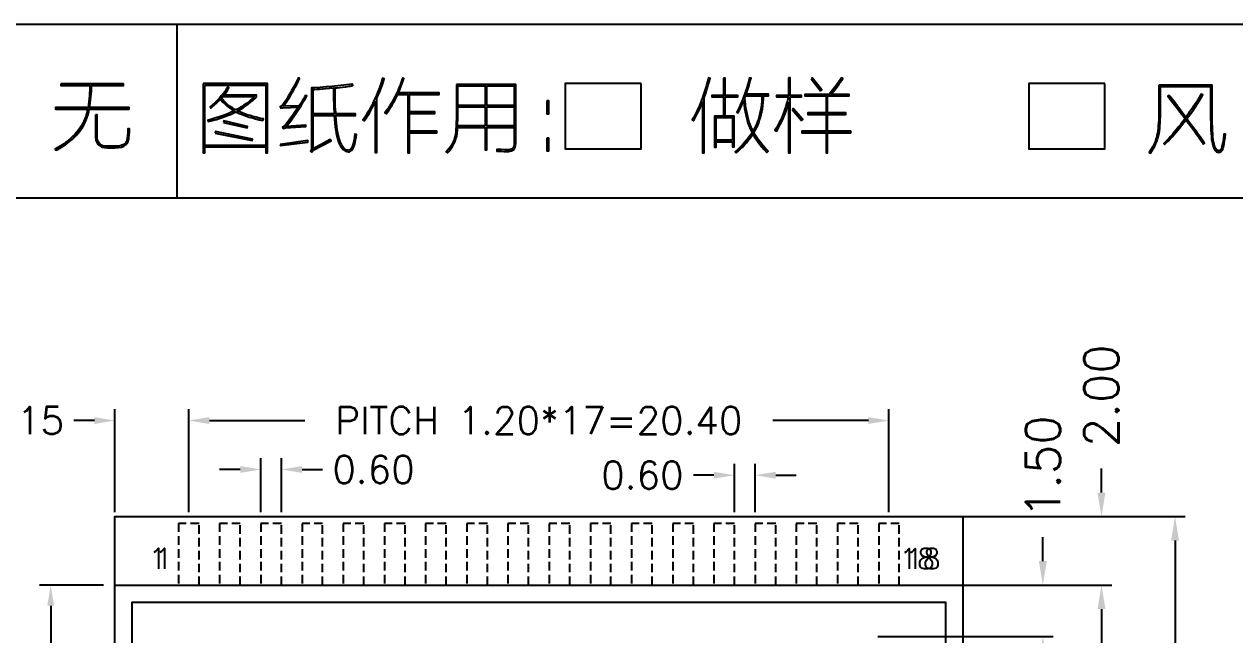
# Model space of a CAD drawing. Header units: millimetres. Extents: x 538 to 2776, y 409 to 1056.
# Drawn here: x 732.54 to 767.81, y 484.15 to 501.96 of the extents above; entities that cross this region are included whole.
import ezdxf

# ---------------------------------------------------------------- set-up
doc = ezdxf.new("R2010")
doc.units = ezdxf.units.MM
doc.linetypes.add('HIDDEN', pattern=[0.375, 0.25, -0.125])
doc.layers.add('DIM', color=4, linetype='Continuous')
doc.layers.add('DWG', color=7, linetype='Continuous')
doc.styles.add('ROMANS', font='ROMANS.shx')
doc.dimstyles.new('ISO-25', dxfattribs={"dimtxt": 1, "dimasz": 0.7, "dimexe": 0.3, "dimexo": 0.2, "dimgap": 0.6, "dimtad": 0, "dimzin": 1, "dimdsep": 46, "dimtxsty": 'ROMANS', "dimcen": 0, "dimclrd": 256, "dimclre": 256, "dimclrt": 256, "dimadec": 0, "dimazin": 0, "dimtfac": 1, "dimtofl": 0, "dimtmove": 0, "dimatfit": 3, "dimfxl": 0, "dimlwd": -1, "dimlwe": -1, "dimarcsym": 0})
doc.dimstyles.new('LCDDIM', dxfattribs={"dimtxt": 0.8, "dimasz": 0.6, "dimexe": 0.33, "dimexo": 0.33, "dimgap": 0.264, "dimtad": 0, "dimzin": 0, "dimdsep": 46, "dimtxsty": 'ROMANS', "dimcen": 0, "dimadec": 0, "dimazin": 0, "dimtp": 0.2, "dimtm": 0.2, "dimtfac": 1, "dimtofl": 0, "dimtmove": 0, "dimatfit": 0, "dimldrblk": 'CLOSEDBLANK', "dimfxl": 0, "dimtolj": 1, "dimtzin": 0, "dimarcsym": 0})

# ---------------------------------------------------------------- blocks, each defined once
blk = doc.blocks.new('外框2')
blk.add_line((16.68279776573092, 0), (16.68279776573092, -3.805455077075749))
for points in [[(14.14348591084638, -1.304717069413414), (14.14348591084638, -1.339873841874805), (14.78014309941943, -1.339873841874805), (14.77822545728498, -1.378226684559763), (14.77566860110608, -1.442148089034731), (14.77183331683716, -1.506069493510154), (14.76671960447948, -1.569990897985349), (14.76096667807656, -1.633912302460317), (14.75393532358396, -1.698472920980521), (14.74626475504704, -1.763672753545393), (14.73731575842066, -1.828233372065256), (14.02331367043269, -1.828233372065256), (14.02331367043269, -1.864029358571202), (14.73028440392852, -1.864029358571202), (14.72133540730192, -1.90685669956963), (14.70663348427286, -1.963746749552683), (14.68873549101977, -2.019997585490955), (14.66828064158778, -2.074330779294542), (14.64462972193166, -2.128024759053687), (14.61842194609721, -2.179801096678602), (14.58901810003852, -2.230299006213727), (14.55705739780069, -2.280157701704752), (14.52253983938385, -2.328098755060978), (14.48482621074368, -2.374761380327868), (14.44391651187937, -2.420145577505195), (14.40044995683638, -2.463612132548633), (14.35378733156961, -2.506439473546948), (14.3052070641686, -2.547988386456154), (14.25279151249879, -2.587619657230334), (14.19781910465053, -2.626611713960074), (14.1402898406227, -2.663686128555923), (14.07956450637096, -2.700121329106992), (14.01628231594077, -2.734638887523374), (14.03034502492528, -2.762764305492396), (14.05591358671518, -2.749980024597448), (14.11791734905614, -2.715462466180725), (14.17800346926299, -2.680305693719561), (14.23489351924593, -2.643231279123711), (14.28858749900485, -2.604878436438753), (14.33972462258487, -2.565247165664232), (14.3883048899861, -2.524337466799807), (14.43432830120821, -2.481510125801606), (14.47715564220698, -2.438043570758623), (14.51742612702606, -2.392659373581182), (14.55450054162179, -2.345996748314064), (14.58901810003852, -2.298055694957498), (14.62097880227589, -2.248836213511936), (14.64974343428912, -2.197699089931803), (14.67595121012448, -2.14592275230666), (14.69960212978015, -2.092228772547514), (14.72005697921259, -2.037256364698806), (14.73795497246522, -1.981005528760761), (14.75329610953975, -1.922837050688599), (14.76544117639003, -1.864029358571202), (15.63541149129753, -1.864029358571202), (15.63541149129753, -1.828233372065256), (14.77247253088217, -1.828233372065256), (14.77822545728498, -1.788602101290394), (14.78653523986657, -1.724041482770645), (14.79356659435905, -1.659480864250554), (14.79995873480652, -1.594920245730805), (14.80507244716455, -1.530998841255609), (14.80954694547756, -1.467077436780414), (14.81274301570147, -1.403156032305105), (14.81529987188026, -1.339873841874805), (15.51523925088395, -1.339873841874805), (15.51523925088395, -1.304717069413414)], [(17.25854244746461, -1.297203007444068), (17.25854244746461, -2.818926895497611), (17.29364933246586, -2.818926895497611), (17.29364933246586, -2.684244118492643), (18.63026419051278, -2.684244118492643), (18.63026419051278, -2.818926895497611), (18.66600938251406, -2.818926895497611), (18.66600938251406, -1.297203007444068)], [(19.33367850453783, -1.184860975440188), (19.29729500553583, -1.258266280442854), (19.261549813535, -1.327841743445333), (19.22644292853397, -1.393587364447512), (19.19261265753255, -1.455503143449619), (19.15942069353127, -1.514227387451797), (19.12686703653014, -1.569760096453933), (19.09558999352919, -1.621462963455542), (19.06431295052766, -1.669335988457078), (19.03431252152734, -1.714017478458914), (19.00558870652628, -1.754869126460335), (18.97686489152522, -1.792529239461714), (18.96282213752465, -1.799550616461715), (18.94175800652397, -1.806571993462057), (18.95580076052431, -1.842317185463344), (18.99792902252557, -1.834657501462971), (19.33750834653767, -1.820614747462628), (19.33176358353728, -1.829551045462836), (19.27112441853535, -1.91444587646572), (19.21623001653381, -1.989766102468593), (19.16835699153171, -2.055511723470772), (19.12750534353006, -2.111682739472712), (19.09239845852915, -2.15764084347461), (19.06367464352797, -2.194662649475731), (19.04197220552726, -2.221471543476582), (19.02665283752663, -2.238705832477422), (18.99090764552511, -2.252748586477765), (19.00495039952557, -2.28785547147902), (19.03367421452685, -2.280834094478678), (19.05473834552754, -2.273812717478677), (19.50027663154356, -2.238705832477422), (19.50027663154356, -2.209982017476364), (19.07580247652857, -2.238705832477422), (19.09622830052911, -2.213173552476405), (19.13771825553067, -2.160194071474734), (19.17856990353232, -2.106576283472805), (19.21814493753334, -2.053596802470565), (19.25708166453478, -1.999979014468636), (19.29410347053624, -1.946361226467047), (19.3298486625373, -1.893381745465263), (19.36495554753867, -1.839763957463106), (19.39878581853964, -1.786784476461207), (19.43133947554122, -1.733166688459505), (19.46261651854218, -1.679548900457576), (19.49261694754307, -1.626569419455677), (19.52134076254401, -1.572951631453975), (19.49325525454321, -1.558908877453632), (19.47219112354242, -1.601037139454888), (19.45878667654165, -1.62465449845547), (19.42304148454014, -1.685931970457887), (19.38984952053931, -1.739549758459816), (19.35921078453805, -1.785507862461372), (19.01963146052628, -1.792529239461714), (19.04580204752722, -1.755507433460252), (19.07835570452835, -1.708272715458861), (19.11090936152982, -1.659123076456694), (19.14346301853072, -1.608058516455117), (19.17537836853205, -1.554440728453415), (19.20729371853326, -1.498908019451164), (19.2392090685338, -1.441460389449276), (19.27112441853535, -1.382097838447066), (19.30303976853634, -1.32018205944496), (19.33431681153741, -1.256351359442874), (19.36623216153851, -1.190605738440468), (19.33750834653767, -1.17656298443967)], [(20.52475936657902, -1.311245761444638), (20.45965205257687, -1.32018205944496), (20.39518304557487, -1.328480050445478), (20.33135234557233, -1.336778041445655), (20.26688333856998, -1.343799418445883), (20.20241433156775, -1.351459102446142), (20.13858363156567, -1.35784217244634), (20.07411462456378, -1.364225242446537), (19.94645322455881, -1.375714768446983), (19.88262252455684, -1.380182917447087), (19.81879182455452, -1.385289373447449), (19.69113042455001, -1.392949057447368), (19.6279380315475, -1.396140592447637), (19.6279380315475, -2.741053441495069), (19.60623559354701, -2.783820010496584), (19.63495940854807, -2.804884141497382), (19.64900216254864, -2.790841387496812), (19.6630449165491, -2.762117572495754), (20.05943356356306, -2.557221025488502), (20.03773112556246, -2.528497210487444), (19.6630449165491, -2.727010687494499), (19.6630449165491, -1.997425786468852), (20.12262595656512, -1.997425786468852), (20.12900902656543, -2.077852468471747), (20.13730701756583, -2.164662220474725), (20.14624331556593, -2.245088902477619), (20.15709453456668, -2.31977082148012), (20.16858406056679, -2.388069670482764), (20.18135020056729, -2.450623756484674), (20.19603126156801, -2.506794772486728), (20.21135062956796, -2.556582718488585), (20.22730830456885, -2.600625901489934), (20.24518090056915, -2.638286014491314), (20.26433011057009, -2.670201364492527), (20.28347932057136, -2.702755021493658), (20.32560758257227, -2.752542967495515), (20.37348060757381, -2.784458317496501), (20.42709839557619, -2.797862764496927), (20.46156697357708, -2.792756308496678), (20.50561015657843, -2.766585721495858), (20.54135534857971, -2.718712696494208), (20.56816424258091, -2.649137233491842), (20.57007916358089, -2.643392470491449), (20.58029207558127, -2.594881138489882), (20.59688805758196, -2.507433079486873), (20.6013562065823, -2.471687887485587), (20.61093081158219, -2.41551687148376), (20.57518561958136, -2.408495494483191), (20.56944085658051, -2.46211328248512), (20.55922794458058, -2.531688745487827), (20.54710011158022, -2.59168960348984), (20.53305735757965, -2.6421158564915), (20.50688677057872, -2.709776398493659), (20.47114157857754, -2.751266353495453), (20.42709839557619, -2.762117572495754), (20.37922537057398, -2.751266353495453), (20.33326726657253, -2.71615946849397), (20.29241561857123, -2.656158610491957), (20.28092609257078, -2.635094479491386), (20.26241518956977, -2.595519445489572), (20.24518090056915, -2.550837955488419), (20.22922322556883, -2.501050009486448), (20.21518047156849, -2.445517300484653), (20.20241433156775, -2.384239828482464), (20.19028649856762, -2.31785590048014), (20.18071189356715, -2.245727209477309), (20.1717755955666, -2.168492062474797), (20.16411591156714, -2.086150459471924), (20.15837114856652, -1.997425786468852), (20.58986668058162, -1.997425786468852), (20.58986668058162, -1.962318901467597), (20.15837114856652, -1.962318901467597), (20.15581792056651, -1.932318472466704), (20.15198807856632, -1.871679307464433), (20.14815823656647, -1.805933686462026), (20.14432839456583, -1.735719916459402), (20.14432839456583, -1.396140592447637), (20.18709496356735, -1.391034136447388), (20.24326597956963, -1.384012759447387), (20.30645837257168, -1.376991382447045), (20.37731044957422, -1.369331698446899), (20.45518390357677, -1.36039540044635), (20.47305649957752, -1.355927251446474), (20.53305735757965, -1.346352646445666), (20.52603598057931, -1.311245761444638)], [(21.16625790160185, -1.237202149442169), (21.14391715660133, -1.303586077444606), (21.12093810460033, -1.368693391446755), (21.09668243859915, -1.432524091448954), (21.07242677259853, -1.495078177450978), (21.04689449259752, -1.55635564945328), (21.02072390559658, -1.616356507455521), (20.99391501159596, -1.675080751457358), (20.96646781059496, -1.732528381459588), (20.93774399559368, -1.788061090461497), (20.90902018059285, -1.842955492463375), (20.87901975159173, -1.896573280465304), (20.84838101559069, -1.948276147467254), (20.81710397258973, -1.999340707468832), (20.78518862258886, -2.048490346470544), (20.75199665858713, -2.097001678472225), (20.78072047358853, -2.118065809473023), (20.79667814858897, -2.09572506447239), (20.82859349859029, -2.049128653470689), (20.86050884859128, -1.999340707468832), (20.89306250559252, -1.945722919466903), (20.92497785559351, -1.889551903465076), (20.9568932055945, -1.829551045462836), (20.98880855559571, -1.766996959460698), (21.02136221259673, -1.700613031458488), (21.02136221259673, -2.811905518497611), (21.05646909759798, -2.811905518497611), (21.05646909759798, -1.622739577455491), (21.05838401859819, -1.6182714284555), (21.08583121959907, -1.55827057045326), (21.11136349959986, -1.498269712451474), (21.13561916560059, -1.438268854449007), (21.15859821760159, -1.378267996447107), (21.18030065560242, -1.317628831445063), (21.20008817260293, -1.257627973442709), (21.21923738260364, -1.197627115440696), (21.18349219060269, -1.183584361440353)], [(21.61243449461745, -1.205286799441183), (21.58945544261678, -1.270394113443217), (21.56519977661583, -1.333586506445386), (21.5403058036153, -1.396140592447637), (21.51413521661368, -1.456779757449908), (21.48732632261328, -1.51614230845189), (21.45924081461237, -1.574228245454037), (21.4298786926114, -1.631037568456009), (21.3992399566099, -1.686570277457918), (21.36860122060853, -1.740188065459733), (21.33604756360785, -1.792529239461714), (21.30285559960657, -1.843593799463406), (21.26838702160558, -1.892743438465118), (21.23328013660421, -1.941254770466799), (21.26136564460546, -1.962318901467597), (21.28753623160617, -1.927850323466373), (21.3232814236078, -1.877424070464713), (21.35775000160857, -1.825721203462649), (21.39094196560961, -1.772103415460947), (21.424133929611, -1.715932399458893), (21.45541097261196, -1.658484769457004), (21.486049708613, -1.599122218454681), (21.51605013761412, -1.537844746452492), (21.73562774562174, -1.537844746452492), (21.73562774562174, -2.818926895497611), (21.770734630623, -2.818926895497611), (21.770734630623, -2.379771679482133), (22.37201982464444, -2.379771679482133), (22.37201982464444, -2.344664794481105), (21.770734630623, -2.344664794481105), (21.770734630623, -1.955297524467369), (22.32223187864247, -1.955297524467369), (22.32223187864247, -1.920190639466114), (21.770734630623, -1.920190639466114), (21.770734630623, -1.537844746452492), (22.42180777064641, -1.537844746452492), (22.42180777064641, -1.502099554451434), (21.5300928916148, -1.502099554451434), (21.53456104061468, -1.491886642450709), (21.55881670661529, -1.433800705449244), (21.58243406561655, -1.374438154446693), (21.60605142461702, -1.31443729644468), (21.628392169618, -1.253159824442832), (21.65073291461874, -1.190605738440468), (21.62200909961814, -1.17656298443967)], [(22.79649397965886, -1.318267138444867), (22.79649397965886, -2.067001249471218), (22.79521736565914, -2.151896080474216), (22.79266413765936, -2.229131227477069), (22.7881959886588, -2.299983304479383), (22.78181291865894, -2.362537390481748), (22.77415323465846, -2.418070099483657), (22.76457862965822, -2.466581431485565), (22.75372741065803, -2.507433079486873), (22.74862095465767, -2.526582289487692), (22.72883343765682, -2.57764684948927), (22.70202454365619, -2.630626330491054), (22.66755596565429, -2.684882425492788), (22.62606601065306, -2.740415134494924), (22.57691637165124, -2.797862764496927), (22.60564018665298, -2.818926895497611), (22.63947045765372, -2.780628475496428), (22.67840718465516, -2.730202222494654), (22.71287576265604, -2.678499355492704), (22.74223788465736, -2.624243260490744), (22.76777016465826, -2.568072244488803), (22.7881959886588, -2.510624614486915), (22.80415366365958, -2.450623756484674), (22.8156431896598, -2.388707977482454), (22.82266456665991, -2.325515584480399), (22.82457948766, -2.259769963477879), (23.42586468168111, -2.259769963477879), (23.42586468168111, -2.755096195495526), (23.46097156668282, -2.755096195495526), (23.46097156668282, -2.259769963477879), (24.06225676070335, -2.259769963477879), (24.06225676070335, -2.599349287489645), (24.06034183970337, -2.658711838492081), (24.04119262970278, -2.705308249493555), (24.00608574470175, -2.736585292494965), (23.95438287769991, -2.753181274495432), (23.88544572169758, -2.755096195495526), (23.85544529269691, -2.753819581495577), (23.77948675969367, -2.748074818495184), (23.68054917469021, -2.748074818495184), (23.68054917469021, -2.783820010496584), (23.77948675969367, -2.783820010496584), (23.83310454769548, -2.788288159496688), (23.88544572169758, -2.790841387496812), (23.94161673769941, -2.788926466496605), (23.99970267470189, -2.775522019496179), (24.04438416470327, -2.749351432495246), (24.07566120770412, -2.711691319493639), (24.09353380370464, -2.661903373492123), (24.09800195270498, -2.599349287489645), (24.09800195270498, -1.318267138444867)], [(28.30373936920853, -1.205925106440986), (28.28586677320811, -1.276138876443383), (28.26671756320729, -1.345076032445718), (28.24756835320636, -1.4120982674483), (28.22714252920593, -1.477843888450252), (28.20607839820502, -1.541674588452679), (28.18437596020431, -1.604228674454703), (28.16203521520367, -1.664867839456974), (28.13905616320255, -1.724230390459184), (28.1154388042022, -1.782316327461103), (28.09054483120087, -1.838487343463044), (28.06565085820012, -1.893381745465035), (28.03948027119918, -1.94636122646682), (28.01267137719822, -1.998064093468429), (27.98522417619733, -2.048490346470544), (27.95713866819642, -2.097001678472111), (27.98586248319737, -2.118065809472796), (27.98841571119715, -2.113597660472692), (28.0177778331979, -2.062533100471114), (28.04713995519978, -2.008915312469185), (28.07522546320047, -1.952744296467245), (28.10331097120138, -1.895296666465242), (28.13075817220249, -1.834657501462857), (28.15756706620334, -1.77210341546072), (28.18373765320428, -1.707634408458489), (28.18373765320428, -2.818926895497384), (28.21884453820576, -2.818926895497384), (28.21884453820576, -1.615718200455376), (28.235440520206, -1.567206868453695), (28.25395142320656, -1.510397545451497), (28.27246232620769, -1.451034994449515), (28.29097322920802, -1.389757522447553), (28.30948413220892, -1.325926822445126), (28.32799503520926, -1.259542894442461), (28.34650593821004, -1.190605738440468), (28.31076074620842, -1.17656298443967)], [(28.64331869322029, -1.183584361439898), (28.64331869322029, -1.558908877453177), (28.38863420021175, -1.558908877453177), (28.38863420021175, -1.594015762454546), (28.64331869322029, -1.594015762454546), (28.64331869322029, -2.012106847469227), (28.4454435232135, -2.012106847469227), (28.4454435232135, -2.69126549549344), (28.48055040821521, -2.69126549549344), (28.48055040821521, -2.57828515648896), (28.8411938632272, -2.57828515648896), (28.8411938632272, -2.684244118492643), (28.8769390552286, -2.684244118492643), (28.8769390552286, -2.012106847469227), (28.67906388522215, -2.012106847469227), (28.67906388522215, -1.594015762454546), (28.95481250923137, -1.594015762454546), (28.95481250923137, -1.558908877453177), (28.67906388522215, -1.558908877453177), (28.67906388522215, -1.183584361439898)], [(29.20247562524025, -1.206563413440904), (29.18651795023948, -1.269755806443072), (29.16928366123898, -1.332309892445323), (29.1507727582383, -1.394225671447202), (29.1316235482376, -1.455503143449619), (29.11119772423683, -1.51614230845189), (29.08885697923608, -1.576781473453934), (29.06587792723519, -1.636144024455916), (29.04162226123424, -1.695506575458353), (29.01672828823325, -1.75423081946019), (28.98991939423286, -1.812316756461996), (28.96247219323163, -1.869764386463999), (28.93374837823058, -1.927212016466228), (28.9618338862316, -1.941254770466799), (28.97140849123218, -1.922743867466011), (28.99821738523292, -1.870402693464371), (29.02502627923377, -1.813593370462286), (29.05311178723491, -1.751677591460179), (29.08183560223563, -1.686570277457918), (29.08311221623592, -1.699336417458085), (29.09204851423635, -1.773380029460782), (29.10226142623674, -1.845508720463272), (29.11438925923699, -1.91444587646572), (29.12779370623741, -1.980829804468158), (29.1424747672379, -2.044660504470357), (29.15907074923859, -2.105937976472433), (29.17758165223893, -2.164662220474725), (29.19736916923989, -2.220833236476665), (29.21843330024058, -2.273812717478449), (29.24141235224101, -2.324877277480368), (29.2656680182422, -2.372750302482018), (29.24524219424143, -2.405942266482839), (29.21460345824062, -2.449347142484612), (29.18013488023928, -2.494666939486137), (29.1424747672379, -2.54190165748787), (29.10098481223645, -2.589774682489406), (29.05566501523515, -2.639562628491262), (29.00715368323347, -2.690627188492954), (28.95417420223134, -2.743606669494739), (28.89800318622929, -2.797862764496585), (28.91906731723009, -2.818926895497384), (28.95289758823117, -2.788926466496605), (29.00523876223303, -2.739776827494552), (29.055026708235, -2.69126549549344), (29.10098481223645, -2.643392470491449), (29.14438968823811, -2.595519445489572), (29.18460302923938, -2.54828472748784), (29.22162483524039, -2.501050009486221), (29.25609341324196, -2.454453598484747), (29.28737045624325, -2.408495494483191), (29.30524305224333, -2.443602379484219), (29.33013702524443, -2.485730641485816), (29.3607757612458, -2.5316887454876), (29.39652095324686, -2.580838384489084), (29.43737260124828, -2.633179558491179), (29.48333070525018, -2.689350574493119), (29.53439526525153, -2.748713125494874), (29.59120458825362, -2.811905518497383), (29.61929009625476, -2.783820010496356), (29.61609856125494, -2.779990168496283), (29.56120415925261, -2.719989310493816), (29.51077790625118, -2.662541680492268), (29.46481980224905, -2.60764727849039), (29.42396815424797, -2.555306104488523), (29.38758465524643, -2.506156465486583), (29.35630761224536, -2.458921747484851), (29.33013702524443, -2.414878564483161), (29.30843458724394, -2.372750302482018), (29.31545596424417, -2.361899083481603), (29.34290316524493, -2.314664365479757), (29.36843544524595, -2.265514726478273), (29.39205280424676, -2.214450166476468), (29.41311693524744, -2.160194071474507), (29.43290445224807, -2.104023055472453), (29.45077704824905, -2.045298811470502), (29.46673472324903, -1.9840213394682), (29.48013917024969, -1.920190639466114), (29.49226700325028, -1.854445018463593), (29.50247991525055, -1.78614616946129), (29.51013959925103, -1.71465578545849), (29.516522669251, -1.641888787456082), (29.52035251125142, -1.565930254453633), (29.62631147325487, -1.565930254453633), (29.62631147325487, -1.530823369452264), (29.13864492523817, -1.530823369452264), (29.15268767923828, -1.489333414450925), (29.17375181023942, -1.425502714448498), (29.19353932723993, -1.362948628446475), (29.21205023024049, -1.301671156444172), (29.22864621224119, -1.242308605442076), (29.24460388724151, -1.183584361439898), (29.20949700224003, -1.17656298443967)], [(30.06482838227009, -1.17656298443967), (30.06482838227009, -1.558908877453177), (29.80312251226121, -1.558908877453177), (29.80312251226121, -1.594015762454546), (30.05780700527032, -1.594015762454546), (30.05397716326991, -1.613164972455252), (30.03865779526961, -1.676995672457451), (30.02206181326903, -1.740188065459733), (30.00418921726839, -1.802103844461612), (29.98376339326762, -1.863381316463915), (29.96269926226717, -1.9240204814663), (29.93972021026559, -1.983383032468282), (29.91482623726529, -2.042107276470347), (29.88865565026424, -2.100193213472494), (29.86120844926313, -2.157002536474124), (29.83184632726238, -2.213173552476178), (29.80056928426109, -2.268706261478428), (29.76801562725973, -2.323600663480079), (29.80312251226121, -2.344664794480877), (29.82227172226192, -2.313387751479695), (29.85354876526276, -2.2578550424779), (29.88354919426422, -2.201045719475815), (29.9122730092646, -2.14423639647373), (29.93908190326613, -2.086150459471696), (29.96397587626677, -2.026787908469714), (29.98759323526781, -1.967425357467505), (30.00929567326818, -1.907424499465378), (30.02972149726918, -1.846147027463417), (30.04823240026928, -1.784231248461083), (30.06482838227009, -1.721677162458832), (30.06482838227009, -2.818926895497384), (30.10057357427183, -2.818926895497384), (30.10057357427183, -1.594015762454546), (30.34823669028003, -1.594015762454546), (30.34823669028003, -1.558908877453177), (30.10057357427183, -1.558908877453177), (30.10057357427183, -1.17656298443967)], [(31.19207854430999, -1.221244474441392), (31.15760996630854, -1.269117499443155), (31.12058816030788, -1.318905445444784), (31.08228974030601, -1.370608312446393), (31.04207639930485, -1.424226100448323), (30.99994813730325, -1.479758809450345), (30.95654326130182, -1.537844746452265), (30.41908876728291, -1.537844746452265), (30.41908876728291, -1.565930254453633), (30.88569118429916, -1.565930254453633), (30.88569118429916, -1.941254770466799), (30.4893025372852, -1.941254770466799), (30.4893025372852, -1.97636165546794), (30.88569118429916, -1.97636165546794), (30.88569118429916, -2.344664794480877), (30.35525806728049, -2.344664794480877), (30.35525806728049, -2.379771679481905), (30.88569118429916, -2.379771679481905), (30.88569118429916, -2.818926895497384), (30.92079806930076, -2.818926895497384), (30.92079806930076, -2.379771679481905), (31.43016705531807, -2.379771679481905), (31.43016705531807, -2.344664794480877), (30.92079806930076, -2.344664794480877), (30.92079806930076, -1.97636165546794), (31.3171867163145, -1.97636165546794), (31.3171867163145, -1.941254770466799), (30.92079806930076, -1.941254770466799), (30.92079806930076, -1.565930254453633), (31.3880387933167, -1.565930254453633), (31.3880387933167, -1.537844746452265), (30.99867152330319, -1.537844746452265), (31.03377840830433, -1.492524949450853), (31.08165143330632, -1.429970863448602), (31.1250563093073, -1.372523233446714), (31.16335472930871, -1.320182059444733), (31.19782330731016, -1.272309034443197), (31.22782373631128, -1.228904158441651), (31.25335601631207, -1.190605738440468), (31.22527050831116, -1.17656298443967)], [(30.56015461428785, -1.197627115440582), (30.76505116129522, -1.459971292449723), (30.79377497629605, -1.438268854449007), (30.58121874528877, -1.17656298443967)], [(17.29364933246586, -1.332309892445551), (18.63026419051278, -1.332309892445551), (18.63026419051278, -2.656158610491957), (17.29364933246586, -2.656158610491957)], [(17.78769895048322, -1.384012759447387), (17.75897513548216, -1.431247477449119), (17.72705978548083, -1.478482195450511), (17.69195290047992, -1.525716913452243), (17.65301617347836, -1.572951631453975), (17.61088791147642, -1.620824656455625), (17.5649298074751, -1.668697681457047), (17.51578016847373, -1.717209013459183), (17.46280068747217, -1.765082038460605), (17.40662967146955, -1.813593370462513), (17.42067242547023, -1.842317185463344), (17.44811962647145, -1.819338133462566), (17.49854587947243, -1.775294950460989), (17.54578059747462, -1.731890074459443), (17.59110039447614, -1.687846891457866), (17.63322865647785, -1.643803708456517), (17.64407987547838, -1.65784646245686), (17.68876136547954, -1.708911022458778), (17.73471946948098, -1.755507433460252), (17.78259249448331, -1.797635695461736), (17.8323804404846, -1.835934115462919), (17.88408330748678, -1.869126079464536), (17.93706278848822, -1.898488201465284), (17.90578574548726, -1.913169262465658), (17.8515296504853, -1.937424928466726), (17.79472032748367, -1.961042287467308), (17.73727269748144, -1.983383032468282), (17.67727183947909, -2.005723777469143), (17.61663267447716, -2.026787908469942), (17.55407858847525, -2.047213732470709), (17.49024788847248, -2.067001249471218), (17.42450226747053, -2.085512152471779), (17.35748003246772, -2.10402305547268), (17.36450140946795, -2.132108563473821), (17.36769294446833, -2.131470256473449), (17.4283321094706, -2.118065809473023), (17.48897127447287, -2.102746441472618), (17.54897213247455, -2.085512152471779), (17.60961129747682, -2.067001249471218), (17.67025046247863, -2.046575425470564), (17.73088962748102, -2.024872987469962), (17.79089048548326, -2.001255628469039), (17.8515296504853, -1.975723348468023), (17.91216881548735, -1.948914454467399), (17.97280798048939, -1.920190639466114), (17.99834026049064, -1.932956779466622), (18.0430217504919, -1.953382603467162), (18.09217138949373, -1.973808427467816), (18.14578917749543, -1.993595944468552), (18.20387511449769, -2.013383461469289), (18.26579089350014, -2.033170978469911), (18.33281312850227, -2.052958495470648), (18.40430351250495, -2.072746012471498), (18.47962373850737, -2.09189522247209), (18.55941211351058, -2.111044432472795), (18.57409317451084, -2.075299240471622), (18.55494396451024, -2.071469398471663), (18.48217696650727, -2.055511723470772), (18.41260150350502, -2.038915741470305), (18.34557926850277, -2.021681452469693), (18.28238687550083, -2.003170549469019), (18.2211094034983, -1.9840213394682), (18.16366177349641, -1.963595515467659), (18.10876737149442, -1.943169691466778), (18.05706450449247, -1.921467253466176), (18.0079148654911, -1.898488201465284), (18.01812777749115, -1.893381745465263), (18.07876694249364, -1.859551474463956), (18.13621457249496, -1.824444589462814), (18.19174728149756, -1.788061090461497), (18.24408845549931, -1.750400977460117), (18.29323809450113, -1.711464250458675), (18.33983450550261, -1.671250909457171), (18.38387768850419, -1.629760954455946), (18.42536764350575, -1.586994385454318), (18.42536764350575, -1.55188750045329), (17.71110211048006, -1.55188750045329), (17.74940053048192, -1.502099554451434), (17.7857840294829, -1.449120073449421), (17.81706107248419, -1.396140592447637), (17.78897556448328, -1.382097838447066)], [(18.34366434750257, -1.619548042455563), (18.2996211645011, -1.659761383457067), (18.25238644649926, -1.699336417458312), (18.20259850049763, -1.736996530459692), (18.14961901949562, -1.774018336461154), (18.09344800349402, -1.809763528462327), (18.03472375949184, -1.844232106463437), (17.97280798048939, -1.877424070464713), (17.95110554248879, -1.865934544464039), (17.89876436848704, -1.835934115462919), (17.847699808485, -1.801465537461922), (17.7979118624836, -1.763167117460398), (17.74876222348178, -1.72040054845877), (17.7008891984799, -1.673165830457492), (17.65429278747854, -1.622739577455491), (17.682378295479, -1.586994385454318), (18.37557969750378, -1.586994385454318)], [(20.10858320256489, -1.455503143449619), (20.10922150956424, -1.527631834452336), (20.10985981656472, -1.597207297454474), (20.11113643056456, -1.664867839456974), (20.11305135156476, -1.729336846459319), (20.11496627256497, -1.791252625461766), (20.11688119356495, -1.851253483463779), (20.12007272856511, -1.908062806465523), (20.12262595656512, -1.962318901467597), (19.6630449165491, -1.962318901467597), (19.6630449165491, -1.431247477449119), (19.69942841555019, -1.429332556448912), (19.74666313355192, -1.425502714448498), (19.80155753555391, -1.421672872448426), (19.86602654255626, -1.416566416448404), (19.93815523355875, -1.410821653448124), (20.01922022256178, -1.403800276448123), (20.10858320256489, -1.396140592447637)], [(23.42586468168111, -1.77848648546103), (22.83160086466034, -1.77848648546103), (22.83160086466034, -1.353374023446349), (23.42586468168111, -1.353374023446349)], [(23.46097156668282, -1.353374023446349), (24.06225676070335, -1.353374023446349), (24.06225676070335, -1.77848648546103), (23.46097156668282, -1.77848648546103)], [(29.48333070525018, -1.615718200455376), (29.47822424924993, -1.688485198457897), (29.47184117924951, -1.759975582460356), (29.46290488124896, -1.82827443146266), (29.45205366224877, -1.894020052464953), (29.43864921524835, -1.957850752467493), (29.42332984724783, -2.019128224469569), (29.40609555824733, -2.078490775471437), (29.38630804124705, -2.135300098473408), (29.36460560324531, -2.188917886475565), (29.34098824424518, -2.241259060477319), (29.31481765724425, -2.290408699479144), (29.28737045624325, -2.337643417480649), (29.26949786024204, -2.303174839479311), (29.24651880824172, -2.253386893477682), (29.224816370241, -2.200407412475897), (29.20502885324038, -2.145513010473792), (29.18715625723962, -2.088065380471676), (29.17056027523881, -2.028064522469776), (29.1565175212387, -1.965510436467525), (29.14375138123819, -1.900403122465377), (29.13290016223766, -1.832742580462877), (29.12332555723731, -1.762528810460708), (29.11566587323705, -1.690400119457649), (29.1105594172368, -1.615718200455376), (29.1316235482376, -1.565930254453633), (29.48524562624993, -1.565930254453633)], [(38.16871786609352, -1.332268838855384), (38.16871786609352, -1.856318885873634), (38.16807955909314, -1.936745567876528), (38.16680294509285, -2.016533942879164), (38.16424971709273, -2.090577554881861), (38.16041987509277, -2.160153017884227), (38.15595172609289, -2.22398371788654), (38.15020696309273, -2.283346268888749), (38.14318558609273, -2.336964056890679), (38.13552590209213, -2.386113695892163), (38.12658960409215, -2.429518571893936), (38.11956822709169, -2.46207222889484), (38.10361055209103, -2.518881551897039), (38.08318472809003, -2.576329181899041), (38.05829075508916, -2.633776811900816), (38.02892863308841, -2.692501055902767), (37.99509836208711, -2.751863606904863), (37.95679994208592, -2.811864464907103), (37.98488545008684, -2.825907218907446), (38.00914111608802, -2.789523719906356), (38.04488630808862, -2.73016116890426), (38.07680165808995, -2.671436924902082), (38.10424885909094, -2.613350987900276), (38.12786621809175, -2.556541664898305), (38.14701542809246, -2.499732341896106), (38.16169648909283, -2.443561325894052), (38.16361141009327, -2.436539948893824), (38.17190940109333, -2.391220151892412), (38.17956908509393, -2.341432205890669), (38.18595215509401, -2.286537803888791), (38.19169691809395, -2.227175252886582), (38.19616506709383, -2.162706245884351), (38.1993566020941, -2.093130782881644), (38.20190983009445, -2.019087170879288), (38.20382475109443, -1.939937102876343), (38.20446305809435, -1.856318885873634), (38.20446305809435, -1.367375723856185), (39.30043617713307, -1.367375723856185), (39.30043617713307, -2.075258186881229), (39.30107448413321, -2.152493333884195), (39.30298940513296, -2.239941392886976), (39.30554263313331, -2.321006381889674), (39.31001078213319, -2.395049993892485), (39.31575554513358, -2.462710535894757), (39.32277692213427, -2.523349700896915), (39.3310749131341, -2.576967488898958), (39.34064951813423, -2.624202206900577), (39.35213904413479, -2.665053854901771), (39.36426687713549, -2.698245818903047), (39.38916085013614, -2.756331755905194), (39.42809757713724, -2.797821710906533), (39.47724721613884, -2.811864464907103), (39.48171536513917, -2.811864464907103), (39.52575854814097, -2.799098324906822), (39.56022712614219, -2.756331755905194), (39.58320617814263, -2.68420306490259), (39.58703602014305, -2.667607082901895), (39.59661062514363, -2.612712680900131), (39.60618523014375, -2.551435208898056), (39.61639814214425, -2.483136359895639), (39.62597274714437, -2.40845444089291), (39.59022755514331, -2.40845444089291), (39.58895094114325, -2.425050422893605), (39.58129125714333, -2.495264192896229), (39.57171665214253, -2.561009813898409), (39.56086543314211, -2.621648978900225), (39.54809929314195, -2.677181687902134), (39.54235453014155, -2.700799046903171), (39.5155456361407, -2.760799904905298), (39.47724721613884, -2.77611927290593), (39.47341737413888, -2.77611927290593), (39.42937419113753, -2.753140220904925), (39.39235238513663, -2.691224441902932), (39.3846927011358, -2.667607082901895), (39.37447978913553, -2.626755434900929), (39.3655434911351, -2.579520716898969), (39.35788380713495, -2.52590292889704), (39.3508624301345, -2.466540377894944), (39.34575597413493, -2.400794756892878), (39.3412878251346, -2.328666065890161), (39.33809629013433, -2.250792611887505), (39.33618136913435, -2.165897780884393), (39.33618136913435, -1.332268838855384)], [(39.08149687612547, -1.555037981862711), (39.05277306112419, -1.604187620864536), (39.0221343251236, -1.653975566866279), (38.9895806681219, -1.705678433868229), (38.95511209012068, -1.758019607869983), (38.91936689811985, -1.812275702872057), (38.88106847811866, -1.867170104873935), (38.84149344411674, -1.923341120875648), (38.79936518211559, -1.981427057877681), (38.75596030611393, -2.040151301879973), (38.73553448211317, -2.012065793878946), (38.67872515911142, -1.934830646876549), (38.62702229210925, -1.86397856987378), (38.57978757410763, -1.799509562871549), (38.53702100510566, -1.742700239869464), (38.49936089210485, -1.692273986867804), (38.46616892810368, -1.648230803866113), (38.43808342010254, -1.611847304865023), (38.41446606110196, -1.581846875863789), (38.39531685110103, -1.558867823863352), (38.36659303609997, -1.57993195486381), (38.39021039510101, -1.609932383865043), (38.43106204310254, -1.662273557866683), (38.5114887251051, -1.766955905870532), (38.5510637591068, -1.818020465872337), (38.59000048610858, -1.869085025873915), (38.62893721310968, -1.919511278875802), (38.66659732611072, -1.969937531877463), (38.74191755211348, -2.068236809880773), (38.73361956111341, -2.079088028881642), (38.68510822911128, -2.141642114883894), (38.63787351110966, -2.201642972885566), (38.59255371410825, -2.258452295887423), (38.5478722241063, -2.312708390889725), (38.50510565510479, -2.36441125789122), (38.46297739310342, -2.412922589893014), (38.42276405210225, -2.458880693894912), (38.38382732510092, -2.501647262896199), (38.34616721209898, -2.541860603897703), (38.30978371309823, -2.578882409898938), (38.27467682809731, -2.613350987900276), (38.29637926609792, -2.635053425900878), (38.29893249409804, -2.631861890900836), (38.33786922109891, -2.593563470899312), (38.37744425510061, -2.553350129898035), (38.41701928910231, -2.510583560896634), (38.45787093710317, -2.466540377894944), (38.49936089210485, -2.41994396689347), (38.54148915410622, -2.371432634891789), (38.58489403010765, -2.320368074889757), (38.62829890610953, -2.267388593887745), (38.67234208911111, -2.212494191885867), (38.71702357911261, -2.155684868884009), (38.76298168311416, -2.096960624881831), (38.76744983211427, -2.102705387882224), (38.8153228571158, -2.167174394884455), (38.86064265411767, -2.229090173886789), (38.90340922311918, -2.287814417888853), (38.94426087112072, -2.344623740890711), (38.98192098412176, -2.398241528892527), (39.01830448312342, -2.449306088894332), (39.0514964471248, -2.497817420895899), (39.08277349012576, -2.543775524897683), (39.11149730512636, -2.587180400899115), (39.13766789212752, -2.627393741900619), (39.16639170712835, -2.60632961089982), (39.15681710212823, -2.593563470899312), (39.11596545412715, -2.534839226897247), (39.0757521131253, -2.47802990389539), (39.0361770791236, -2.422497194893253), (38.99724035212205, -2.368241099891407), (38.95830362512118, -2.31589992588988), (38.92064351211991, -2.264835365888075), (38.88426001311825, -2.215047419885991), (38.84787651411727, -2.167174394884455), (38.81213132211599, -2.120577983882868), (38.77702443711485, -2.075258186881229), (38.81213132211599, -2.029300082879672), (38.84979143511657, -1.978235522878094), (38.88681324111838, -1.926532655876144), (38.92383504711972, -1.874191481874163), (38.95958023912101, -1.821212000872606), (39.02979400912352, -1.712699810868571), (39.06426258712452, -1.657167101866435), (39.09745455112613, -1.601634392864753), (39.1306465151273, -1.544825069862554), (39.09553963012593, -1.530144008862294)], [(23.42586468168111, -2.224024771476934), (22.82457948766, -2.224024771476934), (22.82457948766, -2.139129940473708), (22.82840932966053, -2.107214590472495), (22.83160086466034, -2.047213732470709), (22.83160086466034, -1.813593370462513), (23.42586468168111, -1.813593370462513)], [(23.46097156668282, -1.813593370462513), (24.06225676070335, -1.813593370462513), (24.06225676070335, -2.224024771476934), (23.46097156668282, -2.224024771476934)], [(24.7765222937287, -1.678910593457545), (24.7765222937287, -1.962318901467597), (24.8192888627301, -1.962318901467597), (24.8192888627301, -1.678910593457545)], [(30.14270183627343, -1.870402693464371), (30.34823669028003, -2.111044432472795), (30.3763221982814, -2.089980301471883), (30.16440427427358, -1.849338562463572)], [(14.90031533983233, -1.984201598984669), (14.90031533983233, -2.477674841532917), (14.90926433645939, -2.539678603873767), (14.9271623297119, -2.592094155543577), (14.9546485336366, -2.634921496542006), (14.99236216227723, -2.667521412824385), (15.03902478754321, -2.690533118435724), (15.09591483752672, -2.703317399330558), (15.16175388413581, -2.706513469554011), (15.32603189363704, -2.706513469554011), (15.40337679305208, -2.703317399330558), (15.46857662561706, -2.691811546525059), (15.52290981942065, -2.671995911137628), (15.56637637446431, -2.643231279123711), (15.59833707670202, -2.60679607857287), (15.61879192613378, -2.561411881395429), (15.62838013680505, -2.508357115681179), (15.63093699298383, -2.487263052204298), (15.63732913343165, -2.420784791550318), (15.64116441770011, -2.356863387074668), (15.64244284578933, -2.295498838779054), (15.60728607332794, -2.295498838779054), (15.60728607332794, -2.308922333718556), (15.6053684311936, -2.3741221662832), (15.60089393288081, -2.438043570758623), (15.59322336434366, -2.500686547144255), (15.59258415029853, -2.520502182531345), (15.58043908344882, -2.568443235887912), (15.55550973570314, -2.60679607857287), (15.5165176789734, -2.636839138676123), (15.46346291325904, -2.657293988108336), (15.39762386664972, -2.668799840913948), (15.31708289701089, -2.670717483047952), (15.16175388413581, -2.670717483047952), (15.11764811504827, -2.671356697093074), (15.06011885102021, -2.661768486421579), (15.01345622575411, -2.640674422944585), (14.97766023924783, -2.607435292618106), (14.95273089150214, -2.56269030948522), (14.93866818251718, -2.505800259502507), (14.93547211229372, -2.437404356713728), (14.93547211229372, -1.984201598984669)], [(17.70408073348051, -2.153172694474279), (18.2204710964985, -2.273812717478677), (18.22749247349873, -2.238705832477422), (17.71110211048006, -2.118065809473023)], [(28.8411938632272, -2.542539964487787), (28.48055040821521, -2.542539964487787), (28.48055040821521, -2.047213732470482), (28.8411938632272, -2.047213732470482)], [(17.52024831747383, -2.386793056482475), (18.32643005850196, -2.550199648488274), (18.33345143550218, -2.521475833487443), (17.52726969447394, -2.351686171481447)], [(18.94175800652397, -2.635094479491386), (18.94877938352386, -2.656158610491957), (19.54304320054462, -2.585306533489529), (19.54304320054462, -2.550199648488274)], [(24.7765222937287, -2.493390325486303), (24.7765222937287, -2.776160326495869), (24.8192888627301, -2.776160326495869), (24.8192888627301, -2.493390325486303)]]:
    blk.add_lwpolyline(points, close=True)
at = {"linetype": 'ByBlock'}
for points in [[(26.84154368572251, -1.302002778403448), (25.17821334328983, -1.302002778403448), (25.17821334328983, -2.731234602699601), (26.84154368572251, -2.731234602699601)], [(36.98443296165385, -1.302002778403448), (35.32110261922128, -1.302002778403448), (35.32110261922128, -2.731234602699601), (36.98443296165385, -2.731234602699601)]]:
    blk.add_lwpolyline(points, close=True, dxfattribs=at)
blk.add_lwpolyline([(0, -3.805455077075635), (100.0866069216498, -3.805455077075635)])
blk = doc.blocks.new('*D62')
at = {"layer": 'DEFPOINTS', "color": 0, "transparency": 16777216}
for p in [(740.034850224289, 488.9725607907581), (739.4348502242891, 487.399932554511), (740.034850224289, 487.399932554511)]:
    blk.add_point(p, dxfattribs=at)
at = {"layer": 'DIM', "color": 0, "lineweight": -2, "transparency": 16777216}
for p, q in [((739.4348502242891, 487.729932554511), (739.4348502242891, 489.302560790758)), ((740.034850224289, 487.729932554511), (740.034850224289, 489.302560790758)), ((738.8348502242891, 488.9725607907581), (738.2348502242891, 488.9725607907581)), ((740.634850224289, 488.9725607907581), (741.2348502242891, 488.9725607907581))]:
    blk.add_line(p, q, dxfattribs=at)
at = {"layer": 'DIM', "color": 0, "transparency": 16777216}
for points in [[(738.8348502242891, 489.0725607907581), (738.8348502242891, 488.872560790758), (739.4348502242891, 488.9725607907581)], [(740.634850224289, 489.0725607907581), (740.634850224289, 488.872560790758), (740.034850224289, 488.9725607907581)]]:
    blk.add_solid(points, dxfattribs=at)
at = {"layer": 'DIM', "color": 0, "transparency": 16777216, "insert": (742.7178978433367, 488.9725607907581), "char_height": 0.8, "attachment_point": 5, "style": 'ROMANS'}
blk.add_mtext('\\A1;0.60', dxfattribs=at)
blk = doc.blocks.new('_ClosedBlank')
at = {"color": 0, "linetype": 'ByBlock', "lineweight": -2}
for p, q in [((-1, 0.1666666666666666), (0, 0)), ((-1, 0.1666666666666666), (-1, -0.1666666666666666)), ((0, 0), (-1, -0.1666666666666666))]:
    blk.add_line(p, q, dxfattribs=at)
blk = doc.blocks.new('*D63')
at = {"layer": 'DEFPOINTS', "color": 0, "transparency": 16777216}
for p in [(753.2348502242893, 488.8049464162868), (753.2348502242893, 487.399932554511), (753.8348502242892, 487.399932554511)]:
    blk.add_point(p, dxfattribs=at)
at = {"layer": 'DIM', "color": 0, "lineweight": -2, "transparency": 16777216}
for p, q in [((753.2348502242893, 487.729932554511), (753.2348502242893, 489.1349464162868)), ((753.8348502242892, 487.729932554511), (753.8348502242892, 489.1349464162868)), ((752.6348502242893, 488.8049464162868), (752.0348502242892, 488.8049464162868)), ((754.4348502242892, 488.8049464162868), (755.0348502242892, 488.8049464162868))]:
    blk.add_line(p, q, dxfattribs=at)
at = {"layer": 'DIM', "color": 0, "transparency": 16777216}
for points in [[(752.6348502242893, 488.9049464162869), (752.6348502242893, 488.7049464162868), (753.2348502242893, 488.8049464162868)], [(754.4348502242892, 488.9049464162869), (754.4348502242892, 488.7049464162868), (753.8348502242892, 488.8049464162868)]]:
    blk.add_solid(points, dxfattribs=at)
at = {"layer": 'DIM', "color": 0, "transparency": 16777216, "insert": (750.5518026052416, 488.8049464162868), "char_height": 0.8, "attachment_point": 5, "style": 'ROMANS'}
blk.add_mtext('\\A1;0.60', dxfattribs=at)
blk = doc.blocks.new('*D64')
at = {"layer": 'DEFPOINTS', "color": 0, "transparency": 16777216}
for p in [(737.3348502242891, 490.3990592590957), (737.3348502242891, 487.399932554511), (757.7348502242892, 487.399932554511)]:
    blk.add_point(p, dxfattribs=at)
at = {"layer": 'DIM', "color": 0, "lineweight": -2, "transparency": 16777216}
for p, q in [((737.3348502242891, 487.729932554511), (737.3348502242891, 490.7290592590957)), ((757.7348502242892, 487.729932554511), (757.7348502242892, 490.7290592590957)), ((737.9348502242891, 490.3990592590957), (740.7184692719081, 490.3990592590957)), ((757.1348502242892, 490.3990592590957), (754.3512311766701, 490.3990592590957))]:
    blk.add_line(p, q, dxfattribs=at)
at = {"layer": 'DIM', "color": 0, "transparency": 16777216}
for points in [[(737.9348502242891, 490.4990592590957), (737.9348502242891, 490.2990592590957), (737.3348502242891, 490.3990592590957)], [(757.1348502242892, 490.4990592590957), (757.1348502242892, 490.2990592590957), (757.7348502242892, 490.3990592590957)]]:
    blk.add_solid(points, dxfattribs=at)
at = {"layer": 'DIM', "color": 0, "transparency": 16777216, "insert": (747.5348502242891, 490.3990592590957), "char_height": 0.8, "attachment_point": 5, "style": 'ROMANS'}
blk.add_mtext('\\A1;PITCH 1.20*17=20.40', dxfattribs=at)
blk = doc.blocks.new('*D65')
at = {"layer": 'DEFPOINTS', "color": 0, "transparency": 16777216}
for p in [(735.184850224289, 490.3990592590957), (735.184850224289, 487.399932554511), (737.3348502242891, 487.399932554511)]:
    blk.add_point(p, dxfattribs=at)
at = {"layer": 'DIM', "color": 0, "lineweight": -2, "transparency": 16777216}
for p, q in [((735.184850224289, 487.729932554511), (735.184850224289, 490.7290592590957)), ((737.3348502242891, 487.729932554511), (737.3348502242891, 490.7290592590957)), ((734.584850224289, 490.3990592590957), (733.984850224289, 490.3990592590957)), ((737.9348502242891, 490.3990592590957), (738.5348502242891, 490.3990592590957))]:
    blk.add_line(p, q, dxfattribs=at)
at = {"layer": 'DIM', "color": 0, "transparency": 16777216}
for points in [[(734.584850224289, 490.4990592590957), (734.584850224289, 490.2990592590957), (735.184850224289, 490.3990592590957)], [(737.9348502242891, 490.4990592590957), (737.9348502242891, 490.2990592590957), (737.3348502242891, 490.3990592590957)]]:
    blk.add_solid(points, dxfattribs=at)
at = {"layer": 'DIM', "color": 0, "transparency": 16777216, "insert": (732.5018026052413, 490.3990592590957), "char_height": 0.8, "attachment_point": 5, "style": 'ROMANS'}
blk.add_mtext('\\A1;2.15 ', dxfattribs=at)
blk = doc.blocks.new('*D69')
at = {"layer": 'DEFPOINTS', "color": 0, "transparency": 16777216}
for p in [(733.312105607707, 485.599932554511), (735.184850224289, 485.599932554511), (735.184850224289, 474.949932554511)]:
    blk.add_point(p, dxfattribs=at)
at = {"layer": 'DIM', "color": 0, "lineweight": -2, "transparency": 16777216}
for p, q in [((734.854850224289, 485.599932554511), (732.982105607707, 485.599932554511)), ((733.312105607707, 484.999932554511), (733.312105607707, 482.0817896973682)), ((733.312105607707, 475.549932554511), (733.312105607707, 478.4680754116538)), ((734.854850224289, 474.949932554511), (732.982105607707, 474.949932554511))]:
    blk.add_line(p, q, dxfattribs=at)
at = {"layer": 'DIM', "color": 0, "transparency": 16777216}
for points in [[(733.212105607707, 484.999932554511), (733.4121056077071, 484.999932554511), (733.312105607707, 485.599932554511)], [(733.212105607707, 475.549932554511), (733.4121056077071, 475.549932554511), (733.312105607707, 474.949932554511)]]:
    blk.add_solid(points, dxfattribs=at)
at = {"layer": 'DIM', "color": 0, "transparency": 16777216, "insert": (733.3121056077069, 480.2749325545111), "char_height": 0.8, "attachment_point": 5, "rotation": 90, "style": 'ROMANS'}
blk.add_mtext('\\A1;10.65', dxfattribs=at)
blk = doc.blocks.new('*D75')
at = {"layer": 'DEFPOINTS', "color": 0, "transparency": 16777216}
for p in [(759.8848502242886, 485.599932554511), (759.8848502242886, 456.299932554511), (763.9248332153328, 456.299932554511)]:
    blk.add_point(p, dxfattribs=at)
at = {"layer": 'DIM', "transparency": 16777216}
for p, q in [((760.0848502242886, 485.599932554511), (764.2248332153328, 485.599932554511)), ((763.9248332153328, 484.8999325545111), (763.9248332153328, 475.3594563640348)), ((763.9248332153328, 456.999932554511), (763.9248332153328, 466.5404087449872)), ((760.0848502242886, 456.299932554511), (764.2248332153328, 456.299932554511))]:
    blk.add_line(p, q, dxfattribs=at)
for points in [[(763.8081665486661, 484.8999325545111), (764.0414998819995, 484.8999325545111), (763.9248332153328, 485.599932554511)], [(763.8081665486661, 456.999932554511), (764.0414998819995, 456.999932554511), (763.9248332153328, 456.299932554511)]]:
    blk.add_solid(points, dxfattribs=at)
at = {"layer": 'DIM', "transparency": 16777216, "insert": (763.9248332153327, 470.9499325545111), "char_height": 1, "attachment_point": 5, "rotation": 90, "style": 'ROMANS'}
blk.add_mtext('29.30%%P0.2', dxfattribs=at)
blk = doc.blocks.new('*D76')
at = {"layer": 'DEFPOINTS', "color": 0, "transparency": 16777216}
for p in [(759.8848502242886, 487.5999325545109), (766.0675314385982, 487.5999325545109), (759.8848502242886, 456.299932554511)]:
    blk.add_point(p, dxfattribs=at)
at = {"layer": 'DIM', "transparency": 16777216}
for p, q in [((760.0848502242886, 487.5999325545109), (766.3675314385981, 487.5999325545109)), ((766.0675314385982, 486.8999325545109), (766.0675314385982, 476.3594563640348)), ((766.0675314385982, 456.999932554511), (766.0675314385982, 467.5404087449871)), ((760.0848502242886, 456.299932554511), (766.3675314385981, 456.299932554511))]:
    blk.add_line(p, q, dxfattribs=at)
for points in [[(765.9508647719315, 486.8999325545109), (766.1841981052648, 486.8999325545109), (766.0675314385982, 487.5999325545109)], [(765.9508647719315, 456.999932554511), (766.1841981052648, 456.999932554511), (766.0675314385982, 456.299932554511)]]:
    blk.add_solid(points, dxfattribs=at)
at = {"layer": 'DIM', "transparency": 16777216, "insert": (766.067531438598, 471.9499325545111), "char_height": 1, "attachment_point": 5, "rotation": 90, "style": 'ROMANS'}
blk.add_mtext('31.30%%P0.2', dxfattribs=at)
blk = doc.blocks.new('*D84')
at = {"layer": 'DEFPOINTS', "color": 0, "transparency": 16777216}
for p in [(757.3409561484178, 485.599932554511), (762.2170081883803, 485.599932554511), (757.2086358857456, 484.099932554511)]:
    blk.add_point(p, dxfattribs=at)
at = {"layer": 'DIM', "transparency": 16777216}
for p, q in [((762.2170081883803, 486.299932554511), (762.2170081883803, 486.9999325545111)), ((757.5409561484179, 485.599932554511), (762.5170081883803, 485.599932554511)), ((757.4086358857456, 484.099932554511), (762.5170081883803, 484.099932554511)), ((762.2170081883803, 483.3999325545111), (762.2170081883803, 482.6999325545111))]:
    blk.add_line(p, q, dxfattribs=at)
for points in [[(762.1003415217136, 486.299932554511), (762.333674855047, 486.299932554511), (762.2170081883803, 485.599932554511)], [(762.1003415217136, 483.3999325545111), (762.333674855047, 483.3999325545111), (762.2170081883803, 484.099932554511)]]:
    blk.add_solid(points, dxfattribs=at)
at = {"layer": 'DIM', "transparency": 16777216, "insert": (762.2170081883802, 489.0523135068921), "char_height": 1, "attachment_point": 5, "rotation": 90, "style": 'ROMANS'}
blk.add_mtext('1.50', dxfattribs=at)
blk = doc.blocks.new('*D85')
at = {"layer": 'DEFPOINTS', "color": 0, "transparency": 16777216}
for p in [(759.413168587013, 487.5999325545109), (763.9248332153328, 487.5999325545109), (759.413168587013, 485.599932554511)]:
    blk.add_point(p, dxfattribs=at)
at = {"layer": 'DIM', "transparency": 16777216}
for p, q in [((763.9248332153328, 488.2999325545109), (763.9248332153328, 488.9999325545109)), ((759.6131685870131, 487.5999325545109), (764.2248332153328, 487.5999325545109)), ((759.6131685870131, 485.599932554511), (764.2248332153328, 485.599932554511)), ((763.9248332153328, 484.8999325545111), (763.9248332153328, 484.1999325545111))]:
    blk.add_line(p, q, dxfattribs=at)
for points in [[(763.8081665486661, 488.2999325545109), (764.0414998819995, 488.2999325545109), (763.9248332153328, 487.5999325545109)], [(763.8081665486661, 484.8999325545111), (764.0414998819995, 484.8999325545111), (763.9248332153328, 485.599932554511)]]:
    blk.add_solid(points, dxfattribs=at)
at = {"layer": 'DIM', "transparency": 16777216, "insert": (763.9248332153327, 491.1237420783206), "char_height": 1, "attachment_point": 5, "rotation": 90, "style": 'ROMANS'}
blk.add_mtext('2.00', dxfattribs=at)

msp = doc.modelspace()

# ---------------------------------------------------------------- linework, layer by layer
at = {"layer": 'DIM'}
msp.add_lwpolyline([(759.384850224289, 456.7999325545111), (735.684850224289, 456.799932554511), (735.6837984104105, 485.099932554511), (759.3837984104106, 485.099932554511)], close=True, dxfattribs=at)
at = {"layer": 'DWG', "linetype": 'ByBlock'}
for points in [[(848.0420156118347, 501.9600281513646), (848.0420156118347, 408.5863536160867), (714.7773438891832, 408.5863536160867), (714.7773438891832, 501.9600281513646)], [(848.0420156118347, 408.5863536160867), (714.7773438891832, 408.5863536160867), (714.7773438891832, 501.9600281513664), (848.0420156118347, 501.9600281513664)]]:
    msp.add_lwpolyline(points, close=True, dxfattribs=at)
at = {"layer": 'DWG'}
for points in [[(759.884850224289, 456.2999325545111), (735.184850224289, 456.299932554511), (735.184850224289, 487.5999325545109), (759.884850224289, 487.5999325545109)], [(735.184850224289, 485.599932554511), (759.884850224289, 485.599932554511), (759.884850224289, 456.2999325545111), (735.184850224289, 456.2999325545111)]]:
    msp.add_lwpolyline(points, close=True, dxfattribs=at)
at = {"layer": 'DWG', "linetype": 'HIDDEN'}
for points in [[(737.634850224289, 485.599932554511), (737.634850224289, 487.399932554511), (737.034850224289, 487.399932554511), (737.034850224289, 485.599932554511)], [(738.8348502242892, 485.599932554511), (738.8348502242892, 487.399932554511), (738.2348502242893, 487.399932554511), (738.2348502242893, 485.599932554511)], [(740.034850224289, 485.599932554511), (740.034850224289, 487.399932554511), (739.4348502242891, 487.399932554511), (739.4348502242891, 485.599932554511)], [(741.2348502242893, 485.599932554511), (741.2348502242893, 487.399932554511), (740.634850224289, 487.399932554511), (740.634850224289, 485.599932554511)], [(742.4348502242891, 485.599932554511), (742.4348502242891, 487.399932554511), (741.8348502242892, 487.399932554511), (741.8348502242892, 485.599932554511)], [(743.634850224289, 485.599932554511), (743.634850224289, 487.399932554511), (743.034850224289, 487.399932554511), (743.034850224289, 485.599932554511)], [(744.8348502242892, 485.599932554511), (744.8348502242892, 487.399932554511), (744.2348502242893, 487.399932554511), (744.2348502242893, 485.599932554511)], [(746.034850224289, 485.599932554511), (746.034850224289, 487.399932554511), (745.4348502242891, 487.399932554511), (745.4348502242891, 485.599932554511)], [(747.2348502242893, 485.599932554511), (747.2348502242893, 487.399932554511), (746.634850224289, 487.399932554511), (746.634850224289, 485.599932554511)], [(748.4348502242891, 485.599932554511), (748.4348502242891, 487.399932554511), (747.8348502242892, 487.399932554511), (747.8348502242892, 485.599932554511)], [(749.634850224289, 485.599932554511), (749.634850224289, 487.399932554511), (749.034850224289, 487.399932554511), (749.034850224289, 485.599932554511)], [(750.8348502242892, 485.599932554511), (750.8348502242892, 487.399932554511), (750.234850224289, 487.399932554511), (750.234850224289, 485.599932554511)], [(752.034850224289, 485.599932554511), (752.034850224289, 487.399932554511), (751.4348502242891, 487.399932554511), (751.4348502242891, 485.599932554511)], [(753.2348502242893, 485.599932554511), (753.2348502242893, 487.399932554511), (752.634850224289, 487.399932554511), (752.634850224289, 485.599932554511)], [(754.4348502242891, 485.599932554511), (754.4348502242891, 487.399932554511), (753.8348502242892, 487.399932554511), (753.8348502242892, 485.599932554511)], [(755.634850224289, 485.599932554511), (755.634850224289, 487.399932554511), (755.034850224289, 487.399932554511), (755.034850224289, 485.599932554511)], [(756.8348502242892, 485.599932554511), (756.8348502242892, 487.399932554511), (756.2348502242891, 487.399932554511), (756.2348502242891, 485.599932554511)], [(758.0348502242891, 485.599932554511), (758.0348502242891, 487.399932554511), (757.4348502242891, 487.399932554511), (757.4348502242891, 485.599932554511)], [(735.184850224289, 485.599932554511), (759.884850224289, 485.599932554511)]]:
    msp.add_lwpolyline(points, dxfattribs=at)

# ---------------------------------------------------------------- block references
at = {"layer": 'DWG', "xscale": 1.331493551649487, "yscale": 1.331493551649487, "zscale": 1.331493551649487}
msp.add_blockref('外框2', (714.7773438891832, 501.960028151365), dxfattribs=at)

# ---------------------------------------------------------------- texts
at = {"layer": 'DIM', "style": 'ROMANS'}
for s, p in [('1', (736.1732243106313, 486.0742667143118)), ('18', (758.0396845253475, 486.0697808030963))]:
    msp.add_text(s, height=0.6, dxfattribs=at).set_placement(p)
at = {"layer": 'DIM', "ltscale": 0.5, "char_height": 0.6, "width": 4.660058915520891, "attachment_point": 1, "style": 'ROMANS'}
for s, insert in [('1', (736.3446528820599, 486.6742667143117)), ('18', (758.2111130967762, 486.6697808030962))]:
    msp.add_mtext(s, dxfattribs=dict(at, insert=insert))

# ---------------------------------------------------------------- dimensions: what is measured, and where the dimension line sits
at = {"layer": 'DIM'}
for base, p1, p2, dimstyle, picture, middle in [((763.9248332153328, 487.5999325545109), (759.413168587013, 485.599932554511), (759.413168587013, 487.5999325545109), 'ISO-25', '*D85', (763.9248332153327, 491.1237420783206)), ((762.2170081883803, 485.599932554511), (757.2086358857456, 484.099932554511), (757.3409561484178, 485.599932554511), 'ISO-25', '*D84', (762.2170081883802, 489.0523135068921)), ((733.312105607707, 485.599932554511), (735.184850224289, 474.949932554511), (735.184850224289, 485.599932554511), 'LCDDIM', '*D69', (733.3121056077069, 480.2749325545111))]:
    dim = msp.add_linear_dim(base=base, p1=p1, p2=p2, angle=90, dimstyle=dimstyle, dxfattribs=at)
    dim.commit()
    dim.dimension.update_dxf_attribs({"geometry": picture, "text_midpoint": middle})
for base, p1, p2, text, picture, middle in [((737.3348502242891, 490.3990592590957), (757.7348502242892, 487.399932554511), (737.3348502242891, 487.399932554511), 'PITCH 1.20*17=<>', '*D64', (747.5348502242891, 490.3990592590957)), ((735.184850224289, 490.3990592590957), (737.3348502242891, 487.399932554511), (735.184850224289, 487.399932554511), '<> ', '*D65', (732.5018026052413, 490.3990592590957))]:
    dim = msp.add_linear_dim(base=base, p1=p1, p2=p2, text=text, dimstyle='LCDDIM', dxfattribs=at)
    dim.commit()
    dim.dimension.update_dxf_attribs({"geometry": picture, "text_midpoint": middle})
for base, p1, p2, picture, middle in [((740.034850224289, 488.9725607907581), (739.4348502242891, 487.399932554511), (740.034850224289, 487.399932554511), '*D62', (742.7178978433367, 488.9725607907581)), ((753.2348502242893, 488.8049464162868), (753.8348502242892, 487.399932554511), (753.2348502242893, 487.399932554511), '*D63', (750.5518026052416, 488.8049464162868))]:
    dim = msp.add_linear_dim(base=base, p1=p1, p2=p2, dimstyle='LCDDIM', dxfattribs=at)
    dim.commit()
    dim.dimension.update_dxf_attribs({"geometry": picture, "text_midpoint": middle})
for base, p1, p2, picture, middle in [((766.0675314385982, 487.5999325545109), (759.8848502242886, 456.299932554511), (759.8848502242886, 487.5999325545109), '*D76', (766.067531438598, 471.9499325545111)), ((763.9248332153328, 456.299932554511), (759.8848502242886, 485.599932554511), (759.8848502242886, 456.299932554511), '*D75', (763.9248332153327, 470.9499325545111))]:
    dim = msp.add_linear_dim(base=base, p1=p1, p2=p2, angle=90, text='<>%%P0.2', dimstyle='ISO-25', dxfattribs=at)
    dim.commit()
    dim.dimension.update_dxf_attribs({"geometry": picture, "text_midpoint": middle})

doc.saveas('drawing.dxf')
